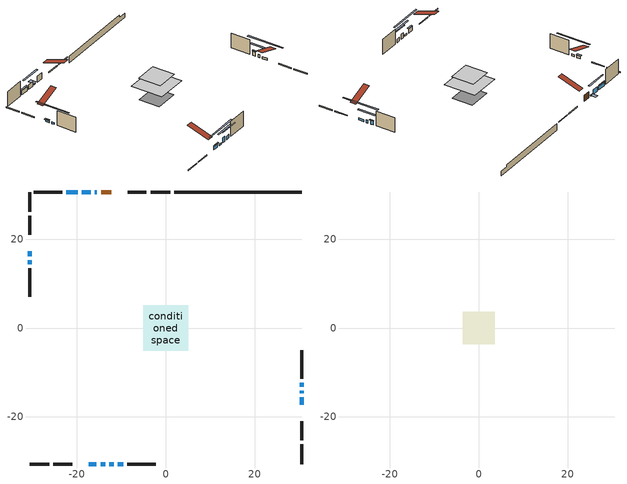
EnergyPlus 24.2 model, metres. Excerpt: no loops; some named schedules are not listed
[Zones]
conditioned space
 floor outside (Floor1 construction): -0.57,-0.57 -0.57,0.57 0.57,0.57 0.57,-0.57 z0.91
 floor adiabatic (AdiabaticFloorConstruction): -5.09,-5.09 -5.09,5.09 5.09,5.09 5.09,-5.09 z3.35
 floor foundation (Slab1 construction): -3.81,-3.35 -3.81,3.35 3.81,3.35 3.81,-3.35 z-1.19
 wall outside (RimJoist1 construction): 0.99,30.57 -3.41,30.57 / -30.57,-30.57 -26.17,-30.57 / -30.57,30.57 -30.57,26.17 / 30.57,-30.57 30.57,-26.17 z0.91:1.21
 wall outside (RimJoist2 construction): -4.34,30.57 -8.57,30.57 / -25.24,-30.57 -21.01,-30.57 / -30.57,25.24 -30.57,21.01 / 30.57,-25.24 30.57,-21.01 z0.91:1.21
 wall outside (AdiabaticWallConstruction 1): -12.28,30.57 -14.54,30.57 z0.91:2.94
 wall outside (AdiabaticWallConstruction): -15.47,30.57 -15.98,30.57 z0.91:1.12; -17.3,-30.57 -15.57,-30.57 / 30.57,-13.21 30.57,-12.34 / -19.77,30.57 -22.36,30.57 z0.91:2.23; -30.57,17.3 -30.57,16.12 z0.91:1.67; 30.57,-17.3 30.57,-15.62 z0.91:1.57; -14.64,-30.57 -13.63,-30.57 z0.91:1.37; -12.7,-30.57 -11.73,-30.57 z0.91:2.49; -30.57,15.2 -30.57,14.36 z0.91:1.5; 30.57,-14.69 30.57,-14.13 z0.91:1.88; -16.91,30.57 -18.84,30.57 z0.91:2.41; -10.81,-30.57 -9.56,-30.57 z0.91:2.05
 wall outside (Wall1 construction): -23.29,30.57 -29.64,30.57 / -8.63,-30.57 -2.27,-30.57 / -30.57,13.43 -30.57,7.07 / 30.57,-11.41 30.57,-5.05 z0.91:5.79
 wall foundation (FoundationWall1 construction): 1.92,30.57,-1.19 1.92,30.57,0.91 27.71,30.57,0.91 27.71,30.57,0.19 30.57,30.57,0.19 30.57,30.57,-1.19
 window (WindowConstruction 6): -15.47,30.57 -15.98,30.57 z0.91:1.11
 window (WindowConstruction 4): -17.3,-30.57 -15.57,-30.57 z0.91:2.23
 window (WindowConstruction 5): -30.57,17.3 -30.57,16.13 z0.91:1.67
 window (WindowConstruction 9): 30.57,-17.3 30.57,-15.62 z0.91:1.57
 window (WindowConstruction 10): -14.64,-30.57 -13.63,-30.57 z0.91:1.37
 window (WindowConstruction 7): -12.7,-30.57 -11.73,-30.57 z0.91:2.49
 window (WindowConstruction 11): -30.57,15.2 -30.57,14.36 z0.91:1.5
 window (WindowConstruction 8): 30.57,-14.69 30.57,-14.13 z0.91:1.88
 window (WindowConstruction): -16.91,30.57 -18.84,30.57 z0.91:2.41
 window (WindowConstruction 1): -10.81,-30.57 -9.56,-30.57 z0.91:2.05
 window (WindowConstruction 2): 30.57,-13.2 30.57,-12.34 z0.91:2.23
 window (WindowConstruction 3): -19.77,30.57 -22.36,30.57 z0.91:2.23
 door (Door): -12.28,30.57 -14.54,30.57 z0.91:2.94
 ceiling adiabatic (AdiabaticFloorConstruction): 5.09,-5.09 5.09,5.09 -5.09,5.09 -5.09,-5.09 z3.35
attic - vented
 floor to conditioned space (Floor2 construction Reversed): -3.62,-3.62 -3.62,3.62 3.62,3.62 3.62,-3.62 z5.79
 roof outside (Roof1 construction): -11.36,30.57,5.79 -11.36,23.52,8.14 -9.5,23.52,8.14 -9.5,30.57,5.79; -18.23,-30.57,5.79 -18.23,-23.52,8.14 -20.08,-23.52,8.14 -20.08,-30.57,5.79; -30.57,18.23,5.79 -23.52,18.23,8.14 -23.52,20.08,8.14 -30.57,20.08,5.79; 30.57,-18.23,5.79 23.52,-18.23,8.14 23.52,-20.08,8.14 30.57,-20.08,5.79
shading: -16.28,30.57 -15.17,30.57 -15.17,32.4 -16.28,32.4 z1.41; -15.39,-30.57 -17.48,-30.57 -17.48,-30.99 -15.39,-30.99 z2.41; -30.57,15.95 -30.57,17.48 -30.99,17.48 -30.99,15.95 z1.85; 30.57,-10.54 30.57,-22.38 30.99,-22.38 30.99,-10.54 z6.65; -8.55,-30.57 -19.72,-30.57 -19.72,-30.99 -8.55,-30.99 z6.45; -9.11,-30.57 -15.32,-30.57 -15.32,-30.99 -9.11,-30.99 z5.11; -30.57,9.28 -30.57,20.28 -30.99,20.28 -30.99,9.28 z6.58; 30.57,-11.51 30.57,-17.31 30.99,-17.31 30.99,-11.51 z4.5; -21.45,30.57 -14.3,30.57 -14.3,30.99 -21.45,30.99 z5.02; -6.95,-30.57 -13.41,-30.57 -13.41,-30.99 -6.95,-30.99 z4.66; 30.57,-12.16 30.57,-13.38 30.99,-13.38 30.99,-12.16 z2.41; -22.54,30.57 -19.59,30.57 -19.59,30.99 -22.54,30.99 z2.41
[Building]
Building 1: Terrain=Suburbs
[Site:Location]
Toronto Intl AP_ON: Latitude {deg}=43.68; Longitude {deg}=-79.63; Time Zone {hr}=-5; Elevation {m}=173; Keep Site Location Information=Yes
[Site:GroundTemperature:Shallow]
4.59119, 2.66285, 2.50842, 3.42352, 7.09712, 10.7536, 13.9236, 15.9317, 16.1023, 14.4691, 11.3799, 7.83558
[Site:WaterMainsTemperature]
Calculation Method=Schedule; Temperature Schedule=mains temperature schedule
[Material] Roughness=Rough; Thermal Absorptance=0.9
Name | Thickness {m} | Conductivity {W/m-K} | Density {kg/m3} | Specific Heat {J/kg-K} | Solar Absorptance | Visible Absorptance
asphalt or fiberglass shingles | 0.00635 | 0.162714 | 1121.4 | 1465.45 | 0.4 | 0.4
ceiling loosefill ins | 0.254 | 0.0480833 | 16.02 | 1046.75 | 0.7 | 0.7
ceiling stud and cavity | 0.1397 | 1.05778 | 65.682 | 1177.47 | 0.7 | 0.7
concrete 4.0 in. | 0.1016 | 1.803125 | 2242.8 | 837.4 | 0.7 | 0.7
concrete 8.0 in. | 0.2032 | 1.803125 | 2242.8 | 837.4 | 0.7 | 0.7
door material | 0.04445 | 0.053851 | 512.64 | 1214.23 | 0.7 | 0.7
exterior vertical ins | 0.0875068 | 0.029427 | 32.04 | 1214.23 | 0.7 | 0.7
floor covering | 0.0127 | 0.0433444 | 54.468 | 1339.84 | 0.6 | 0.6
floor rigid ins | 0.051816 | 0.029427 | 32.04 | 1214.23 | 0.7 | 0.7
floor rigid ins 1; wall rigid ins | 0.512978 | 0.029427 | 32.04 | 1214.23 | 0.7 | 0.7
floor stud and cavity | 0.1397 | 0.0974427 | 92.3553 | 1139.71 | 0.7 | 0.7
floor stud and cavity 1 | 0.1397 | 1.75129 | 37.0049 | 1207.88 | 0.7 | 0.7
furniture material conditioned space 1 | 0.1524 | 0.115458 | 640.8 | 1214.23 | 0.6 | 0.6
gypsum board | 0.0127 | 0.160291 | 801 | 837.4 | 0.6 | 0.6
gypsum board 1 | 0.0127 | 0.160291 | 801 | 837.4 | 0.7 | 0.7
osb sheathing 0.5 in. | 0.0127 | 0.115458 | 512.64 | 1214.23 | 0.7 | 0.7
osb sheathing 0.75 in. | 0.01905 | 0.115458 | 512.64 | 1214.23 | 0.7 | 0.7
osb sheathing 2.0 in. | 0.0508 | 0.115458 | 512.64 | 1214.23 | 0.7 | 0.7
rim joist stud and cavity | 0.0508 | 0.177588 | 50.32683 | 1063.81 | 0.6 | 0.6
rim joist stud and cavity 1 | 0.0508 | 0.0448274 | 125.044 | 1163.47 | 0.6 | 0.6
wall stud and cavity | 0.1397 | 0.702165 | 139.0536 | 1170.24 | 0.7 | 0.7
wall stud and cavity 1 | 0.0889 | 0.380278 | 52.3479 | 1209.89 | 0.7 | 0.7
wall stud and cavity 2 | 0.0889 | 0.391764 | 83.0341 | 1211.67 | 0.7 | 0.7
wood siding | 0.0254 | 0.102417 | 544.68 | 1172.36 | 0.74 | 0.74
wood siding 1; wood siding 2; wood siding 3 | 0.0254 | 0.102417 | 544.68 | 1172.36 | 0.7 | 0.7
[WindowMaterial:SimpleGlazingSystem]
Name | U-Factor {W/m2-K} | Solar Heat Gain Coefficient
WindowMaterial | 2.3524 | 0.53
WindowMaterial 1 | 2.2553 | 0.56
WindowMaterial 10 | 3.26371 | 0.45
WindowMaterial 2 | 2.401794 | 0.51
WindowMaterial 3 | 2.3047 | 0.54
WindowMaterial 4 | 2.49946 | 0.45
WindowMaterial 5 | 4.86832 | 0.49
WindowMaterial 6 | 3.97403 | 0.65
WindowMaterial 7 | 3.991634 | 0.64
WindowMaterial 8 | 3.26996 | 0.46
WindowMaterial 9 | 3.219426 | 0.33
[Construction]
AdiabaticFloorConstruction: floor stud and cavity 1, floor rigid ins 1, osb sheathing 0.75 in., floor covering
AdiabaticWallConstruction: wood siding 2, wall rigid ins, wall stud and cavity 1, gypsum board
AdiabaticWallConstruction 1: wood siding 3, wall rigid ins, wall stud and cavity 1, gypsum board
Door: door material
Floor1 construction: floor stud and cavity, floor rigid ins, osb sheathing 0.75 in., floor covering
Floor2 construction Reversed: gypsum board, ceiling stud and cavity, ceiling loosefill ins
FoundationWall1 construction: concrete 8.0 in., gypsum board 1
furniture construction conditioned space 1: furniture material conditioned space 1
PartitionWallConstruction: gypsum board, wall stud and cavity 2, gypsum board
RimJoist1 construction: wood siding 1, rim joist stud and cavity
RimJoist2 construction: wood siding 1, osb sheathing 2.0 in., rim joist stud and cavity 1
Roof1 construction: asphalt or fiberglass shingles
Slab1 construction: concrete 4.0 in.
Wall1 construction: wood siding, osb sheathing 0.5 in., wall stud and cavity, gypsum board
WindowConstruction: WindowMaterial
WindowConstruction 1: WindowMaterial 1
WindowConstruction 10: WindowMaterial 9
WindowConstruction 11: WindowMaterial 10
WindowConstruction 2; WindowConstruction 3: WindowMaterial 2
WindowConstruction 4: WindowMaterial 3
WindowConstruction 5: WindowMaterial 4
WindowConstruction 6: WindowMaterial 5
WindowConstruction 7: WindowMaterial 6
WindowConstruction 8: WindowMaterial 7
WindowConstruction 9: WindowMaterial 8
[Zone] Multiplier=1; Part of Total Floor Area=Yes
Name | Volume {m3}
attic - vented | 19.9915
conditioned space | 388.1
[Space]
Name | Zone | Volume {m3}
attic - vented 1 | attic - vented | 19.9915
conditioned space 1 | conditioned space | 388.1
[ZoneInfiltration:EffectiveLeakageArea]
infil attic - vented 1: Zone or Space=attic - vented 1; Schedule=Always On Discrete; Effective Air Leakage Area {cm2}=2168.28; Stack Coefficient=0.000163429; Wind Coefficient=8.63742e-06
[ZoneMixing]
whole house fan mix: Zone or Space=attic - vented; Schedule=Always On Continuous; Design Flow Rate Calculation Method=Flow/Zone; Design Flow Rate {m3/s}=0; Source Zone or Space=conditioned space
[SurfaceProperty:ExposedFoundationPerimeter]
Slab1: Exposed Perimeter Calculation Method=TotalExposedPerimeter; Total Exposed Perimeter {m}=28.652
[InternalMass] Zone or ZoneList=conditioned space; Space or SpaceList=conditioned space 1
Name | Construction | Surface Area {m2}
furniture mass conditioned space 1 | furniture construction conditioned space 1 | 62.3597
partition wall mass | PartitionWallConstruction | 155.899
[Lights]
interior lighting: Zone or ZoneList or Space or SpaceList=conditioned space 1; Schedule=interior lighting schedule; Design Level Calculation Method=LightingLevel; Lighting Level {W}=343.2; Return Air Fraction=0; Fraction Radiant=0.6; Fraction Visible=0.2; Fraction Replaceable=1
[People]
occupants: Zone or ZoneList or Space or SpaceList=conditioned space 1; Number of People Schedule=occupants schedule; Number of People Calculation Method=People; Number of People=3; Fraction Radiant=0.314171; Sensible Heat Fraction=0.56303; Activity Level Schedule=occupants activity schedule; Carbon Dioxide Generation Rate {m3/s-W}=0; Enable ASHRAE 55 Comfort Warnings=No; Mean Radiant Temperature Calculation Type=EnclosureAveraged
[ElectricEquipment] Zone or ZoneList or Space or SpaceList=conditioned space 1; Design Level Calculation Method=EquipmentLevel
Name | Schedule | Design Level {W} | Fraction Latent | Fraction Radiant | Fraction Lost
clothes dryer | clothes dryer schedule | 140.772 | 0.015 | 0.081 | 0.85
clothes washer | clothes washer schedule | 32.1985 | 0.03 | 0.162 | 0.7
cooking range | cooking range schedule | 215.147 | 0.08 | 0.432 | 0.2
dishwasher | dishwasher schedule | 66.8632 | 0.3 | 0.18 | 0.4
fridge | fridge schedule | 72.9452 | 0 | 0.6 | 0
mech vent bath fan 0 | mech vent bath fan 0 schedule | 50.2 | 0 | 0 | 1
mech vent bath fan 1 | mech vent bath fan 1 schedule | 50.2 | 0 | 0 | 1
mech vent house fan | mech vent house fan schedule | 0 | 0 | 0 | 1
mech vent house fan cfis | mech vent house fan cfis schedule | 0 | 0 | 0 | 0
mech vent range fan 0 | mech vent range fan 0 schedule | 57 | 0 | 0 | 1
misc plug loads | misc plug loads schedule | 494.7 | 0.045 | 0.513 | 0.1
whole house fan | Always On Discrete | 0 | 0 | 0 | 1
[OtherEquipment] Zone or ZoneList or Space or SpaceList=conditioned space 1; Design Level Calculation Method=EquipmentLevel
Name | Fuel Type | Schedule | Design Level {W} | Fraction Latent | Fraction Radiant | Fraction Lost
clothes dryer 1 | Electricity | clothes dryer schedule | 0 | 0.015 | 0.081 | 0.85
cooking range 1 | Electricity | cooking range schedule | 0 | 0.08 | 0.432 | 0.2
general water use latent | None | general water use schedule | 62.594 | 1 | 0 | 0
general water use sensible | None | general water use schedule | -61.6891 | 0 | 0.6 | 0
mech vent house fan latent load | None | Always On Discrete | 0 | 1 | 0 | 0
mech vent house fan sensible load | None | Always On Discrete | 0 | 0 | 0 | 0
water heater energy adjustment1 | NaturalGas | Always On Discrete | 0.01 | 0 | 0 | 1
[ZoneInfiltration:DesignFlowRate] Zone or ZoneList or Space or SpaceList=conditioned space 1; Schedule=Always On Discrete; Design Flow Rate Calculation Method=Flow/Zone; Design Flow Rate {m3/s}=0
infil flow; natural vent flow; whole house fan flow
[AvailabilityManager:Scheduled]
central ac and furnace airloop Availability Manager: Schedule=Always On Discrete
[Foundation:Kiva]
Foundation Kiva 1: Initial Indoor Air Temperature {C}=18; Wall Height Above Grade {m}=0.910011; Wall Depth Below Slab {m}=0.2032; Custom Block Material Name 1=exterior vertical ins; Custom Block Depth 1 {m}=2.10001; Custom Block X Position 1 {m}=0.2159; Custom Block Z Position 1 {m}=0
[Foundation:Kiva:Settings]
Soil Conductivity {W/m-K}=0.849921; Soil Density {kg/m3}=1842.3; Soil Specific Heat {J/kg-K}=418.7; Ground Solar Absorptivity=0.9; Ground Thermal Absorptivity=0.9; Ground Surface Roughness {m}=0.03; Far-Field Width {m}=40; Deep-Ground Boundary Condition=ZeroFlux; Deep-Ground Depth {m}=40; Minimum Cell Dimension {m}=0.2; Maximum Cell Growth Coefficient=3; Simulation Timestep=Timestep
[Exterior:Lights]
exterior lighting: Schedule=exterior lighting schedule; Design Level {W}=75.6
[EnergyManagementSystem:GlobalVariable]
central_ac_and_furnace_airloop_Fan_RTF
infil_program_Qfan
infil_program_Qinf
natural_vent_program_Qnv
natural_vent_program_Qwhf
[EnergyManagementSystem:Sensor]
Name | Output:Variable or Output:Meter Index Key | Output:Variable or Output:Meter
airflow_gain | infil flow | Infiltration Sensible Heat Gain Energy
airflow_gain_1 | natural vent flow | Infiltration Sensible Heat Gain Energy
airflow_gain_2 | whole house fan flow | Infiltration Sensible Heat Gain Energy
airflow_loss | infil flow | Infiltration Sensible Heat Loss Energy
airflow_loss_1 | natural vent flow | Infiltration Sensible Heat Loss Energy
airflow_loss_2 | whole house fan flow | Infiltration Sensible Heat Loss Energy
clg_load_cond |  | Cooling:EnergyTransfer:Zone:CONDITIONED SPACE
clg_sp_s; clg_sp_s_1 | cooling setpoint | Schedule Value
clothes_dryer_exhaust_0_sch_s | clothes dryer exhaust 0 schedule | Schedule Value
cool_season | cooling season schedule | Schedule Value
htg_load_cond |  | Heating:EnergyTransfer:Zone:CONDITIONED SPACE
htg_sp_s; htg_sp_s_1 | heating setpoint | Schedule Value
ig_ee_conv | clothes dryer | Electric Equipment Convective Heating Energy
ig_ee_conv_2 | cooking range | Electric Equipment Convective Heating Energy
ig_ee_conv_4 | fridge | Electric Equipment Convective Heating Energy
ig_ee_conv_5 | misc plug loads | Electric Equipment Convective Heating Energy
ig_ee_conv_6 | whole house fan | Electric Equipment Convective Heating Energy
ig_ee_rad | clothes dryer | Electric Equipment Radiant Heating Energy
ig_ee_rad_2 | cooking range | Electric Equipment Radiant Heating Energy
ig_ee_rad_4 | fridge | Electric Equipment Radiant Heating Energy
ig_ee_rad_5 | misc plug loads | Electric Equipment Radiant Heating Energy
ig_ee_rad_6 | whole house fan | Electric Equipment Radiant Heating Energy
ig_lgt_conv | interior lighting | Lights Convective Heating Energy
ig_lgt_rad | interior lighting | Lights Radiant Heating Energy
ig_lgt_vis | interior lighting | Lights Visible Radiation Heating Energy
ig_oe_conv | clothes dryer 1 | Other Equipment Convective Heating Energy
ig_oe_conv_1 | cooking range 1 | Other Equipment Convective Heating Energy
ig_oe_conv_2 | general water use latent | Other Equipment Convective Heating Energy
ig_oe_conv_3 | general water use sensible | Other Equipment Convective Heating Energy
ig_oe_conv_4 | water heater energy adjustment1 | Other Equipment Convective Heating Energy
ig_oe_rad | clothes dryer 1 | Other Equipment Radiant Heating Energy
ig_oe_rad_1 | cooking range 1 | Other Equipment Radiant Heating Energy
ig_oe_rad_2 | general water use latent | Other Equipment Radiant Heating Energy
ig_oe_rad_3 | general water use sensible | Other Equipment Radiant Heating Energy
ig_oe_rad_4 | water heater energy adjustment1 | Other Equipment Radiant Heating Energy
ig_ppl_conv | occupants | People Convective Heating Energy
ig_ppl_rad | occupants | People Radiant Heating Energy
im_conv | furniture mass conditioned space 1 | Surface Inside Face Convection Heat Gain Energy
im_conv_1 | partition wall mass | Surface Inside Face Convection Heat Gain Energy
im_ig | furniture mass conditioned space 1 | Surface Inside Face Internal Gains Radiation Heat Gain Energy
im_ig_1 | partition wall mass | Surface Inside Face Internal Gains Radiation Heat Gain Energy
im_lgt | furniture mass conditioned space 1 | Surface Inside Face Lights Radiation Heat Gain Energy
im_lgt_1 | partition wall mass | Surface Inside Face Lights Radiation Heat Gain Energy
im_sol | furniture mass conditioned space 1 | Surface Inside Face Solar Radiation Heat Gain Energy
im_sol_1 | partition wall mass | Surface Inside Face Solar Radiation Heat Gain Energy
im_surf | furniture mass conditioned space 1 | Surface Inside Face Net Surface Thermal Radiation Heat Gain Energy
im_surf_1 | partition wall mass | Surface Inside Face Net Surface Thermal Radiation Heat Gain Energy
mech_vent_bath_fan_0_sch_s | mech vent bath fan 0 schedule | Schedule Value
mech_vent_bath_fan_1_sch_s | mech vent bath fan 1 schedule | Schedule Value
mech_vent_range_fan_0_sch_s | mech vent range fan 0 schedule | Schedule Value
mv_conv | mech vent bath fan 0 | Electric Equipment Convective Heating Energy
mv_conv_1 | mech vent bath fan 1 | Electric Equipment Convective Heating Energy
mv_conv_2 | mech vent house fan | Electric Equipment Convective Heating Energy
mv_conv_3 | mech vent house fan cfis | Electric Equipment Convective Heating Energy
mv_conv_4 | mech vent range fan 0 | Electric Equipment Convective Heating Energy
mv_conv_5 | mech vent house fan latent load | Other Equipment Convective Heating Energy
mv_conv_6 | mech vent house fan sensible load | Other Equipment Convective Heating Energy
mv_rad | mech vent bath fan 0 | Electric Equipment Radiant Heating Energy
mv_rad_1 | mech vent bath fan 1 | Electric Equipment Radiant Heating Energy
mv_rad_2 | mech vent house fan | Electric Equipment Radiant Heating Energy
mv_rad_3 | mech vent house fan cfis | Electric Equipment Radiant Heating Energy
mv_rad_4 | mech vent range fan 0 | Electric Equipment Radiant Heating Energy
mv_rad_5 | mech vent house fan latent load | Other Equipment Radiant Heating Energy
mv_rad_6 | mech vent house fan sensible load | Other Equipment Radiant Heating Energy
natural_vent_s | natural vent schedule | Schedule Value
out_pb_s |  | Site Outdoor Air Barometric Pressure
out_wt_s |  | Site Outdoor Air Humidity Ratio
site_vw_s |  | Site Wind Speed
ss_back_out | Window1 | Surface Window Shortwave from Zone Back Out Window Heat Transfer Rate
ss_back_out_1 | Window12 | Surface Window Shortwave from Zone Back Out Window Heat Transfer Rate
ss_back_out_10 | Window8 | Surface Window Shortwave from Zone Back Out Window Heat Transfer Rate
ss_back_out_11 | Window9 | Surface Window Shortwave from Zone Back Out Window Heat Transfer Rate
ss_back_out_2 | Window14 | Surface Window Shortwave from Zone Back Out Window Heat Transfer Rate
ss_back_out_3 | Window16 | Surface Window Shortwave from Zone Back Out Window Heat Transfer Rate
ss_back_out_4 | Window18 | Surface Window Shortwave from Zone Back Out Window Heat Transfer Rate
ss_back_out_5 | Window2 | Surface Window Shortwave from Zone Back Out Window Heat Transfer Rate
ss_back_out_6 | Window20 | Surface Window Shortwave from Zone Back Out Window Heat Transfer Rate
ss_back_out_7 | Window4 | Surface Window Shortwave from Zone Back Out Window Heat Transfer Rate
ss_back_out_8 | Window5 | Surface Window Shortwave from Zone Back Out Window Heat Transfer Rate
ss_back_out_9 | Window7 | Surface Window Shortwave from Zone Back Out Window Heat Transfer Rate
ss_conv | Door1 | Surface Inside Face Convection Heat Gain Energy
ss_conv_1 | Window1 | Surface Inside Face Convection Heat Gain Energy
ss_conv_10 | Window7 | Surface Inside Face Convection Heat Gain Energy
ss_conv_11 | Window8 | Surface Inside Face Convection Heat Gain Energy
ss_conv_12 | Window9 | Surface Inside Face Convection Heat Gain Energy
ss_conv_2 | Window12 | Surface Inside Face Convection Heat Gain Energy
ss_conv_3 | Window14 | Surface Inside Face Convection Heat Gain Energy
ss_conv_4 | Window16 | Surface Inside Face Convection Heat Gain Energy
ss_conv_5 | Window18 | Surface Inside Face Convection Heat Gain Energy
ss_conv_6 | Window2 | Surface Inside Face Convection Heat Gain Energy
ss_conv_7 | Window20 | Surface Inside Face Convection Heat Gain Energy
ss_conv_8 | Window4 | Surface Inside Face Convection Heat Gain Energy
ss_conv_9 | Window5 | Surface Inside Face Convection Heat Gain Energy
ss_ig | Door1 | Surface Inside Face Internal Gains Radiation Heat Gain Energy
ss_ig_1 | Window1 | Surface Inside Face Internal Gains Radiation Heat Gain Energy
ss_ig_10 | Window7 | Surface Inside Face Internal Gains Radiation Heat Gain Energy
ss_ig_11 | Window8 | Surface Inside Face Internal Gains Radiation Heat Gain Energy
ss_ig_12 | Window9 | Surface Inside Face Internal Gains Radiation Heat Gain Energy
ss_ig_2 | Window12 | Surface Inside Face Internal Gains Radiation Heat Gain Energy
ss_ig_3 | Window14 | Surface Inside Face Internal Gains Radiation Heat Gain Energy
ss_ig_4 | Window16 | Surface Inside Face Internal Gains Radiation Heat Gain Energy
ss_ig_5 | Window18 | Surface Inside Face Internal Gains Radiation Heat Gain Energy
ss_ig_6 | Window2 | Surface Inside Face Internal Gains Radiation Heat Gain Energy
ss_ig_7 | Window20 | Surface Inside Face Internal Gains Radiation Heat Gain Energy
ss_ig_8 | Window4 | Surface Inside Face Internal Gains Radiation Heat Gain Energy
ss_ig_9 | Window5 | Surface Inside Face Internal Gains Radiation Heat Gain Energy
ss_lgt | Door1 | Surface Inside Face Lights Radiation Heat Gain Energy
ss_sol | Door1 | Surface Inside Face Solar Radiation Heat Gain Energy
ss_surf | Door1 | Surface Inside Face Net Surface Thermal Radiation Heat Gain Energy
ss_surf_1 | Window1 | Surface Inside Face Net Surface Thermal Radiation Heat Gain Energy
ss_surf_10 | Window7 | Surface Inside Face Net Surface Thermal Radiation Heat Gain Energy
ss_surf_11 | Window8 | Surface Inside Face Net Surface Thermal Radiation Heat Gain Energy
ss_surf_12 | Window9 | Surface Inside Face Net Surface Thermal Radiation Heat Gain Energy
ss_surf_2 | Window12 | Surface Inside Face Net Surface Thermal Radiation Heat Gain Energy
ss_surf_3 | Window14 | Surface Inside Face Net Surface Thermal Radiation Heat Gain Energy
ss_surf_4 | Window16 | Surface Inside Face Net Surface Thermal Radiation Heat Gain Energy
ss_surf_5 | Window18 | Surface Inside Face Net Surface Thermal Radiation Heat Gain Energy
ss_surf_6 | Window2 | Surface Inside Face Net Surface Thermal Radiation Heat Gain Energy
ss_surf_7 | Window20 | Surface Inside Face Net Surface Thermal Radiation Heat Gain Energy
ss_surf_8 | Window4 | Surface Inside Face Net Surface Thermal Radiation Heat Gain Energy
ss_surf_9 | Window5 | Surface Inside Face Net Surface Thermal Radiation Heat Gain Energy
ss_trans_in | Window1 | Surface Window Transmitted Solar Radiation Rate
ss_trans_in_1 | Window12 | Surface Window Transmitted Solar Radiation Rate
ss_trans_in_10 | Window8 | Surface Window Transmitted Solar Radiation Rate
ss_trans_in_11 | Window9 | Surface Window Transmitted Solar Radiation Rate
ss_trans_in_2 | Window14 | Surface Window Transmitted Solar Radiation Rate
ss_trans_in_3 | Window16 | Surface Window Transmitted Solar Radiation Rate
ss_trans_in_4 | Window18 | Surface Window Transmitted Solar Radiation Rate
ss_trans_in_5 | Window2 | Surface Window Transmitted Solar Radiation Rate
ss_trans_in_6 | Window20 | Surface Window Transmitted Solar Radiation Rate
ss_trans_in_7 | Window4 | Surface Window Transmitted Solar Radiation Rate
ss_trans_in_8 | Window5 | Surface Window Transmitted Solar Radiation Rate
ss_trans_in_9 | Window7 | Surface Window Transmitted Solar Radiation Rate
ss_trans_out | Window1 | Surface Inside Face Initial Transmitted Diffuse Transmitted Out Window Solar Radiation Rate
ss_trans_out_1 | Window12 | Surface Inside Face Initial Transmitted Diffuse Transmitted Out Window Solar Radiation Rate
ss_trans_out_10 | Window8 | Surface Inside Face Initial Transmitted Diffuse Transmitted Out Window Solar Radiation Rate
ss_trans_out_11 | Window9 | Surface Inside Face Initial Transmitted Diffuse Transmitted Out Window Solar Radiation Rate
ss_trans_out_2 | Window14 | Surface Inside Face Initial Transmitted Diffuse Transmitted Out Window Solar Radiation Rate
ss_trans_out_3 | Window16 | Surface Inside Face Initial Transmitted Diffuse Transmitted Out Window Solar Radiation Rate
ss_trans_out_4 | Window18 | Surface Inside Face Initial Transmitted Diffuse Transmitted Out Window Solar Radiation Rate
ss_trans_out_5 | Window2 | Surface Inside Face Initial Transmitted Diffuse Transmitted Out Window Solar Radiation Rate
ss_trans_out_6 | Window20 | Surface Inside Face Initial Transmitted Diffuse Transmitted Out Window Solar Radiation Rate
ss_trans_out_7 | Window4 | Surface Inside Face Initial Transmitted Diffuse Transmitted Out Window Solar Radiation Rate
ss_trans_out_8 | Window5 | Surface Inside Face Initial Transmitted Diffuse Transmitted Out Window Solar Radiation Rate
ss_trans_out_9 | Window7 | Surface Inside Face Initial Transmitted Diffuse Transmitted Out Window Solar Radiation Rate
s_conv | Floor1 | Surface Inside Face Convection Heat Gain Energy
s_conv_1 | Floor2 | Surface Inside Face Convection Heat Gain Energy
s_conv_10 | RimJoist2:180 | Surface Inside Face Convection Heat Gain Energy
s_conv_11 | RimJoist2:270 | Surface Inside Face Convection Heat Gain Energy
s_conv_12 | RimJoist2:90 | Surface Inside Face Convection Heat Gain Energy
s_conv_13 | Slab1 | Surface Inside Face Convection Heat Gain Energy
s_conv_14 | Wall1:0 | Surface Inside Face Convection Heat Gain Energy
s_conv_15 | Wall1:180 | Surface Inside Face Convection Heat Gain Energy
